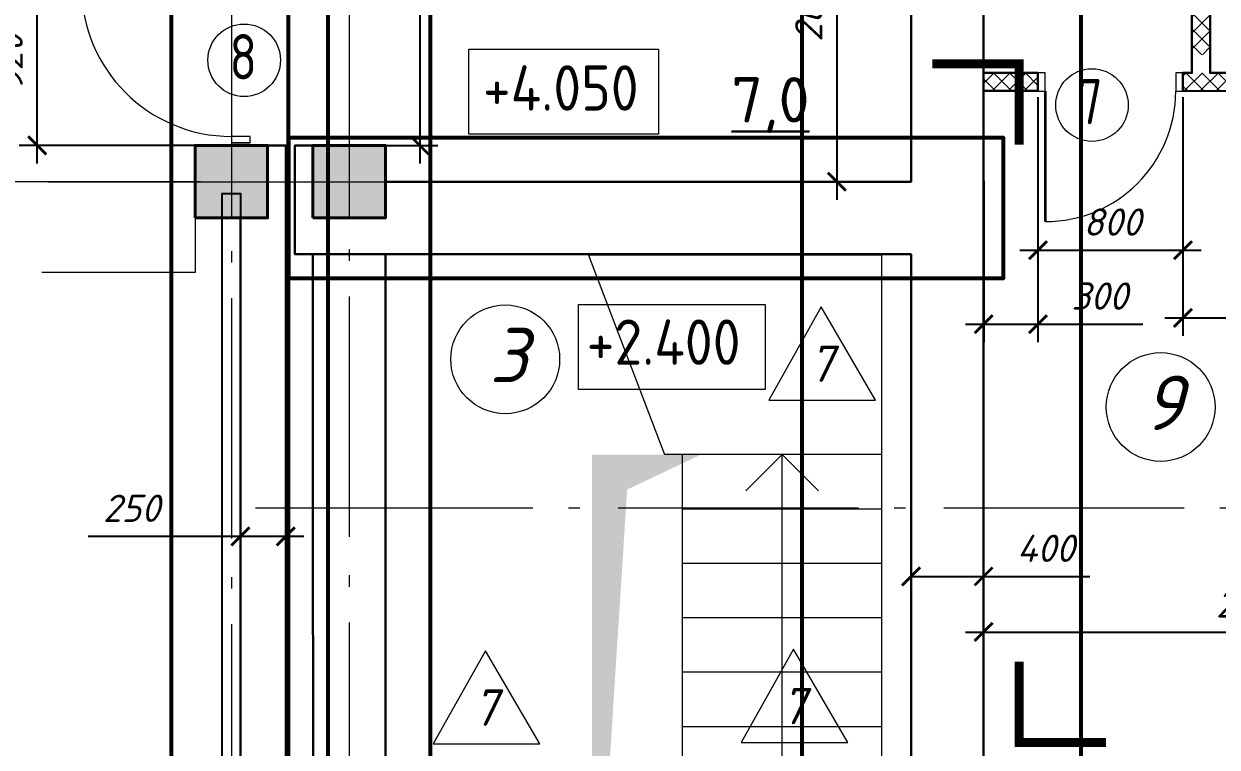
# Model space of a CAD drawing. Header units: millimetres. Extents: x -6419137 to 687965, y -598396 to 179722.
# Drawn here: x 205274 to 211858, y 16268 to 20255 of the extents above; entities that cross this region are included whole.
import ezdxf
from ezdxf.enums import TextEntityAlignment as Align

# ---------------------------------------------------------------- set-up
doc = ezdxf.new("R2010")
doc.units = ezdxf.units.MM
doc.header["$MEASUREMENT"] = 0
for name, pattern in [('Double Dashed', [1797.222233, 1325, -211.666656, 63.333344, -197.222233]), ('Штриховая', [5644.444466, 2822.222233, -2822.222233]), ('штриховаяX2', [38.1, 25.4, -12.7])]:
    doc.linetypes.add(name, pattern=pattern)
for name, color, linetype, lineweight in [('Двери ArchiCAD', 7, 'Continuous', 0), ('Двери ArchiCAD_Ном._пера__96', 7, 'Continuous', 5), ('Двери ArchiCAD_Ном._пера__97', 7, 'Continuous', 30), ('Двери ArchiCAD_Ном._пера__98', 7, 'Continuous', 35), ('Двери ArchiCAD_Ном._пера__99', 7, 'Continuous', 40), ('колонны_Ном._пера__94', 252, 'Continuous', 5), ('колонны_Ном._пера__99', 7, 'Continuous', 40), ('лестницы_Ном._пера__96', 7, 'Continuous', 13), ('марки окон дверей', 7, 'Continuous', 0), ('марки окон дверей_Ном._пера__96', 7, 'Continuous', 5), ('оси_Ном._пера__96', 7, 'Continuous', 5), ('площади_Ном._пера__96', 7, 'Continuous', 13), ('разрезы_Ном._пера__100', 7, 'Continuous', 50), ('текст_Ном._пера__96', 7, 'Continuous', 5), ('чертеж_Ном._пера__91', 250, 'Continuous', 5), ('штриховка_Ном._пера__95', 251, 'Continuous', 5), ('экспликац проемов_Ном._пера__1', 7, 'Continuous', 5), ('экспликац проемов_Ном._пера__97', 7, 'Continuous', 5), ('№ помещений_Ном._пера__96', 7, 'Continuous', 13)]:
    doc.layers.add(name, color=color, linetype=linetype, lineweight=lineweight)
for name, color, linetype in [('колонны', 7, 'Continuous'), ('оси', 7, 'Continuous'), ('размеры', 7, 'Continuous'), ('размеры внутр', 7, 'Continuous'), ('стены внутр', 7, 'Continuous'), ('стены наруж', 7, 'Continuous'), ('текст', 7, 'Continuous'), ('чертеж', 7, 'Continuous'), ('№ помещений', 7, 'Continuous')]:
    doc.layers.add(name, color=color, linetype=linetype)
doc.layers.add('Конструкции', color=7, linetype='Continuous', lineweight=5, true_color=0x0000e6)
doc.styles.get("Standard").update_dxf_attribs({"font": 'isocpeui.ttf'})
doc.styles.add('СГЕНЕРИР_СТИЛЬ_1', font='gost_2_304-81_type.ttf')
doc.styles.add('СГЕНЕРИР_СТИЛЬ_2', font='gost_2_304-81_type.ttf')
doc.styles.add('СГЕНЕРИР_СТИЛЬ_3', font='CS_Gost2304.shx')
doc.styles.add('СГЕНЕРИР_СТИЛЬ_5', font='CS_Gost2304.shx')
doc.styles.add('СГЕНЕРИР_СТИЛЬ_9', font='isocp.shx')
doc.dimstyles.get("Standard").update_dxf_attribs({"dimtxt": 150, "dimasz": 100, "dimexe": 100, "dimexo": 100, "dimgap": 80, "dimtad": 1, "dimtoh": 1, "dimdec": 0, "dimzin": 0, "dimdsep": 46, "dimtxsty": 'Standard', "dimblk": 'ARCHTICK', "dimblk2": 'ARCHTICK', "dimcen": 0.09, "dimdle": 100, "dimadec": 0, "dimazin": 0, "dimtfac": 1, "dimtdec": 0, "dimtofl": 0, "dimtmove": 0, "dimatfit": 3, "dimfxl": 1, "dimtolj": 1, "dimtzin": 0, "dimarcsym": 0})

# ---------------------------------------------------------------- blocks, each defined once
blk = doc.blocks.new('_ArchTick')
at = {"color": 0, "linetype": 'ByBlock', "const_width": 0.15}
blk.add_lwpolyline([(-0.5, -0.5), (0.5, 0.5)], dxfattribs=at)
blk = doc.blocks.new('*D373')
at = {"layer": 'Defpoints', "color": 0, "transparency": 16777216}
for p in [(206868.9, 21585.1), (207151.2, 19585.1), (207458.4, 19585.1)]:
    blk.add_point(p, dxfattribs=at)
at = {"layer": 'размеры', "color": 0, "lineweight": -2, "transparency": 16777216}
for p, q in [((207458.4, 21685.1), (207458.4, 19485.1)), ((206968.9, 21585.1), (207558.4, 21585.1)), ((207251.2, 19585.1), (207558.4, 19585.1))]:
    blk.add_line(p, q, dxfattribs=at)
at = {"layer": 'размеры', "color": 0, "lineweight": -2, "transparency": 16777216, "xscale": 100, "yscale": 100, "zscale": 100}
for p, rotation in [((207458.4, 21585.1), 90), ((207458.4, 19585.1), 270)]:
    blk.add_blockref('_ArchTick', p, dxfattribs=dict(at, rotation=rotation))
at = {"layer": 'размеры', "color": 0, "transparency": 16777216, "insert": (207303.4, 20585.1), "char_height": 150, "attachment_point": 5, "rotation": 90}
blk.add_mtext('\\A1;2000', dxfattribs=at)
blk = doc.blocks.new('л 4050h')
blk.add_circle((550, 300), 92.597)
at = {"layer": 'лестницы_Ном._пера__96', "linetype": 'Continuous'}
for p, q in [((0, 300), (0, 5900)), ((0, 5900), (1619.151, 5900)), ((1619.151, 5900), (1200.203, 4800)), ((0, 4800), (1100, 4800)), ((550, 4800), (350, 4600)), ((550, 392.597), (550, 4800)), ((550, 4800), (750, 4600)), ((1100, 300), (1100, 4800)), ((1100, 4800), (1200.203, 4800)), ((0, 4500), (1100, 4500)), ((0, 4200), (1100, 4200)), ((0, 3900), (1100, 3900)), ((0, 3600), (1100, 3600)), ((0, 3300), (1100, 3300)), ((0, 3000), (1100, 3000)), ((0, 2700), (1100, 2700)), ((0, 2400), (1100, 2400)), ((0, 2100), (1100, 2100)), ((0, 1800), (1100, 1800)), ((0, 1500), (1100, 1500)), ((0, 1200), (1100, 1200)), ((0, 900), (1100, 900)), ((0, 600), (1100, 600)), ((0, 300), (1100, 300))]:
    blk.add_line(p, q, dxfattribs=at)
blk = doc.blocks.new('Стандартный маркер сетки_6')
at = {"layer": 'оси_Ном._пера__96', "linetype": 'Double Dashed'}
blk.add_line((900, 0), (20403.4, 0), dxfattribs=at)
at = {"layer": 'оси_Ном._пера__96', "style": 'СГЕНЕРИР_СТИЛЬ_3'}
blk.add_attdef('AC_MarkerText_1', text='', height=350, rotation=90, dxfattribs=at).set_placement((21973.1, -122.2), align=Align.BOTTOM_LEFT)
blk = doc.blocks.new('Стандартный маркер сетки_7')
at = {"layer": 'оси_Ном._пера__96', "linetype": 'Double Dashed'}
blk.add_line((900, 0), (21144.5, 0), dxfattribs=at)
at = {"layer": 'оси_Ном._пера__96', "style": 'СГЕНЕРИР_СТИЛЬ_3'}
blk.add_attdef('AC_MarkerText_1', text='', height=350, rotation=90, dxfattribs=at).set_placement((22714.2, -139.2), align=Align.BOTTOM_LEFT)
blk = doc.blocks.new('Стандартный маркер сетки_16')
at = {"layer": 'оси_Ном._пера__96', "linetype": 'Double Dashed'}
for p, q in [((900, 0), (41068.3, 0)), ((41068.3, 0), (41968.3, 0))]:
    blk.add_line(p, q, dxfattribs=at)
at = {"layer": 'оси_Ном._пера__96', "style": 'СГЕНЕРИР_СТИЛЬ_2'}
blk.add_attdef('AC_MarkerText_1', text='', height=350, rotation=180, dxfattribs=at).set_placement((-260.8, 269.7), align=Align.BOTTOM_LEFT)
blk = doc.blocks.new('Номер помещения 15_3')
at = {"layer": '№ помещений_Ном._пера__96', "linetype": 'Continuous'}
blk.add_circle((0, 0), 300, dxfattribs=at)
at = {"layer": '№ помещений_Ном._пера__96', "insert": (-87.3, 23.3), "char_height": 300, "attachment_point": 4}
blk.add_mtext('3', dxfattribs=at)
blk = doc.blocks.new('Номер помещения 15_8')
at = {"layer": '№ помещений_Ном._пера__96', "linetype": 'Continuous'}
blk.add_circle((0, 0), 300, dxfattribs=at)
at = {"layer": '№ помещений_Ном._пера__96', "insert": (-97.5, 23.3), "char_height": 300, "attachment_point": 4}
blk.add_mtext('9', dxfattribs=at)
blk = doc.blocks.new('Стандартный маркер сетки_17')
at = {"layer": 'оси_Ном._пера__96', "linetype": 'Double Dashed'}
blk.add_line((900, 0), (20403.4, 0), dxfattribs=at)
at = {"layer": 'оси_Ном._пера__96', "style": 'СГЕНЕРИР_СТИЛЬ_2'}
blk.add_attdef('AC_MarkerText_1', text='', height=350, rotation=90, dxfattribs=at).set_placement((21973.1, -122.2), align=Align.BOTTOM_LEFT)
blk = doc.blocks.new('Номер помещения 16_8')
at = {"layer": 'марки окон дверей_Ном._пера__96', "color": 1, "linetype": 'Continuous', "lineweight": 5}
blk.add_circle((0, 0), 200, dxfattribs=at)
at = {"layer": 'марки окон дверей_Ном._пера__96', "insert": (-81.2, 19.4), "char_height": 250, "attachment_point": 4, "style": 'СГЕНЕРИР_СТИЛЬ_3'}
blk.add_mtext('7', dxfattribs=at)
blk = doc.blocks.new('*D396')
at = {"layer": 'Defpoints', "color": 0, "transparency": 16777216}
for p in [(213493.9, 17205.6), (210569.2, 17089.5), (213493.9, 16902.2)]:
    blk.add_point(p, dxfattribs=at)
at = {"layer": 'размеры', "color": 0, "lineweight": -2, "transparency": 16777216}
for p, q in [((213493.9, 17105.6), (213493.9, 16802.2)), ((210569.2, 16989.5), (210569.2, 16802.2)), ((210469.2, 16902.2), (213593.9, 16902.2))]:
    blk.add_line(p, q, dxfattribs=at)
at = {"layer": 'размеры', "color": 0, "lineweight": -2, "transparency": 16777216, "xscale": 100, "yscale": 100, "zscale": 100, "rotation": 180}
blk.add_blockref('_ArchTick', (210569.2, 16902.2), dxfattribs=at)
at = {"layer": 'размеры', "color": 0, "lineweight": -2, "transparency": 16777216, "xscale": 100, "yscale": 100, "zscale": 100}
blk.add_blockref('_ArchTick', (213493.9, 16902.2), dxfattribs=at)
at = {"layer": 'размеры', "color": 0, "transparency": 16777216, "insert": (212063.9, 17057.2), "char_height": 150, "attachment_point": 5}
blk.add_mtext('\\A1;2925', dxfattribs=at)
blk = doc.blocks.new('*D418')
at = {"layer": 'Defpoints', "color": 0, "transparency": 16777216}
for p in [(210869.5, 19798), (210569.9, 19489.4), (210869.5, 18599.4)]:
    blk.add_point(p, dxfattribs=at)
at = {"layer": 'размеры', "color": 0, "lineweight": -2, "transparency": 16777216}
for p, q in [((210869.5, 19698), (210869.5, 18499.4)), ((210569.9, 19389.4), (210569.9, 18499.4)), ((210469.9, 18599.4), (210869.5, 18599.4)), ((210869.5, 18599.4), (211448.1, 18599.4))]:
    blk.add_line(p, q, dxfattribs=at)
at = {"layer": 'размеры', "color": 0, "lineweight": -2, "transparency": 16777216, "xscale": 100, "yscale": 100, "zscale": 100, "rotation": 180}
blk.add_blockref('_ArchTick', (210569.9, 18599.4), dxfattribs=at)
at = {"layer": 'размеры', "color": 0, "lineweight": -2, "transparency": 16777216, "xscale": 100, "yscale": 100, "zscale": 100}
blk.add_blockref('_ArchTick', (210869.5, 18599.4), dxfattribs=at)
at = {"layer": 'размеры', "color": 0, "transparency": 16777216, "insert": (211208.8, 18754.4), "char_height": 150, "attachment_point": 5}
blk.add_mtext('\\A1;300', dxfattribs=at)
blk = doc.blocks.new('*D419')
at = {"layer": 'Defpoints', "color": 0, "transparency": 16777216}
for p in [(210869.5, 19950.8), (211669.5, 19950.8), (211669.5, 19007.5)]:
    blk.add_point(p, dxfattribs=at)
at = {"layer": 'размеры', "color": 0, "lineweight": -2, "transparency": 16777216}
for p, q in [((210869.5, 19850.8), (210869.5, 18907.5)), ((211669.5, 19850.8), (211669.5, 18907.5)), ((210769.5, 19007.5), (211769.5, 19007.5))]:
    blk.add_line(p, q, dxfattribs=at)
at = {"layer": 'размеры', "color": 0, "lineweight": -2, "transparency": 16777216, "xscale": 100, "yscale": 100, "zscale": 100, "rotation": 180}
blk.add_blockref('_ArchTick', (210869.5, 19007.5), dxfattribs=at)
at = {"layer": 'размеры', "color": 0, "lineweight": -2, "transparency": 16777216, "xscale": 100, "yscale": 100, "zscale": 100}
blk.add_blockref('_ArchTick', (211669.5, 19007.5), dxfattribs=at)
at = {"layer": 'размеры', "color": 0, "transparency": 16777216, "insert": (211278.9, 19162.5), "char_height": 150, "attachment_point": 5}
blk.add_mtext('\\A1;800', dxfattribs=at)
blk = doc.blocks.new('*D420')
at = {"layer": 'Defpoints', "color": 0, "transparency": 16777216}
for p in [(211669.5, 19950.8), (211969.5, 19950.8), (211969.5, 18634.3)]:
    blk.add_point(p, dxfattribs=at)
at = {"layer": 'размеры', "color": 0, "lineweight": -2, "transparency": 16777216}
for p, q in [((211669.5, 19850.8), (211669.5, 18534.3)), ((211969.5, 19850.8), (211969.5, 18534.3)), ((211569.5, 18634.3), (211969.5, 18634.3)), ((211969.5, 18634.3), (212548.1, 18634.3))]:
    blk.add_line(p, q, dxfattribs=at)
at = {"layer": 'размеры', "color": 0, "lineweight": -2, "transparency": 16777216, "xscale": 100, "yscale": 100, "zscale": 100, "rotation": 180}
blk.add_blockref('_ArchTick', (211669.5, 18634.3), dxfattribs=at)
at = {"layer": 'размеры', "color": 0, "lineweight": -2, "transparency": 16777216, "xscale": 100, "yscale": 100, "zscale": 100}
blk.add_blockref('_ArchTick', (211969.5, 18634.3), dxfattribs=at)
at = {"layer": 'размеры', "color": 0, "transparency": 16777216, "insert": (212308.8, 18789.3), "char_height": 150, "attachment_point": 5}
blk.add_mtext('\\A1;300', dxfattribs=at)
blk = doc.blocks.new('Стандартный маркер сетки_19')
at = {"layer": 'оси_Ном._пера__96', "linetype": 'Double Dashed'}
for q in [(0, 0), (35164, 0)]:
    blk.add_line((900, 0), q, dxfattribs=at)
at = {"layer": 'оси_Ном._пера__96', "style": 'СГЕНЕРИР_СТИЛЬ_2'}
blk.add_attdef('AC_MarkerText_1', text='', height=350, rotation=180, dxfattribs=at).set_placement((36306.2, 269.7), align=Align.BOTTOM_LEFT)
blk = doc.blocks.new('*D442')
at = {"layer": 'Defpoints', "color": 0, "transparency": 16777216}
for p in [(209717.8, 21985.1), (209759.6, 19385.1), (209989.4, 19385.1)]:
    blk.add_point(p, dxfattribs=at)
at = {"layer": 'размеры', "color": 0, "lineweight": -2, "transparency": 16777216}
for p, q in [((209759.6, 22085.1), (209759.6, 19285.1)), ((209817.8, 21985.1), (209859.6, 21985.1)), ((209889.4, 19385.1), (209659.6, 19385.1))]:
    blk.add_line(p, q, dxfattribs=at)
at = {"layer": 'размеры', "color": 0, "lineweight": -2, "transparency": 16777216, "xscale": 100, "yscale": 100, "zscale": 100}
for p, rotation in [((209759.6, 21985.1), 90), ((209759.6, 19385.1), 270)]:
    blk.add_blockref('_ArchTick', p, dxfattribs=dict(at, rotation=rotation))
at = {"layer": 'размеры', "color": 0, "transparency": 16777216, "insert": (209604.6, 20364.6), "char_height": 150, "attachment_point": 5, "rotation": 90}
blk.add_mtext('\\A1;2600', dxfattribs=at)
blk = doc.blocks.new('Колонна_15_1', base_point=(22379, 71855.7))
at = {"layer": 'колонны_Ном._пера__94', "linetype": 'Continuous'}
blk.add_hatch(color=256, dxfattribs=at).paths.add_polyline_path([(22179, 71646.7), (22579, 71646.7), (22579, 72046.7), (22179, 72046.7)])
at = {"layer": 'колонны_Ном._пера__94', "color": 253, "lineweight": 5, "true_color": 0xa3a3a3}
for points in [[(22379, 72046.7), (22379, 71646.7)], [(22179, 71846.7), (22579, 71846.7)]]:
    blk.add_lwpolyline(points, dxfattribs=at)
at = {"layer": 'колонны_Ном._пера__99', "linetype": 'Continuous', "flags": 128}
blk.add_lwpolyline([(22179, 71646.7), (22579, 71646.7), (22579, 72046.7), (22179, 72046.7)], close=True, dxfattribs=at)
blk = doc.blocks.new('Дверь 16_10')
at = {"layer": 'Двери ArchiCAD_Ном._пера__96', "linetype": 'Continuous', "lineweight": 0}
for p, q in [((-360, 0), (-400, 0)), ((-400, 0), (-400, -100)), ((-400, 0), (-400, -100)), ((-360, -100), (-360, 0)), ((400, 0), (360, 0)), ((360, 0), (360, -100)), ((400, -100), (400, 0)), ((400, 0), (400, -100)), ((-400, -100), (-360, -100)), ((360, -100), (400, -100))]:
    blk.add_line(p, q, dxfattribs=at)
blk.add_arc((360, 0), 720, 90, 180, dxfattribs=at)
at = {"layer": 'Двери ArchiCAD_Ном._пера__97', "linetype": 'Continuous', "lineweight": 0}
for p, q in [((-360, 0), (-400, 0)), ((-400, 0), (-400, -100)), ((-360, -100), (-360, 0)), ((400, 0), (360, 0)), ((360, 0), (360, -100)), ((400, -100), (400, 0)), ((-400, -100), (-360, -100)), ((360, -100), (400, -100))]:
    blk.add_line(p, q, dxfattribs=at)
blk.add_arc((360, 0), 720, 90, 180, dxfattribs=at)
at = {"layer": 'Двери ArchiCAD_Ном._пера__98', "linetype": 'Continuous'}
blk.add_line((360, 0), (360, 720), dxfattribs=at)
blk.add_line((360, 0), (360, 720), dxfattribs=at)
at = {"layer": 'Двери ArchiCAD_Ном._пера__99', "linetype": 'Continuous', "lineweight": 0}
for p, q in [((-400, 0), (-400, -100)), ((400, 0), (400, -100))]:
    blk.add_line(p, q, dxfattribs=at)
blk = doc.blocks.new('Номер помещения 16_12')
at = {"layer": 'марки окон дверей_Ном._пера__96', "color": 1, "linetype": 'Continuous'}
blk.add_circle((0, 0), 200, dxfattribs=at)
at = {"layer": 'марки окон дверей_Ном._пера__96', "insert": (-81.2, 19.4), "char_height": 250, "attachment_point": 4, "style": 'СГЕНЕРИР_СТИЛЬ_5'}
blk.add_mtext('8', dxfattribs=at)
blk = doc.blocks.new('*D510')
at = {"layer": 'Defpoints', "color": 0, "transparency": 16777216}
for p in [(205347.7, 20505.1), (206422.9, 20505.1), (206422.9, 19585.1)]:
    blk.add_point(p, dxfattribs=at)
at = {"layer": 'размеры', "color": 0, "lineweight": -2, "transparency": 16777216}
for p, q in [((205347.7, 19485.1), (205347.7, 20605.1)), ((206322.9, 20505.1), (205247.7, 20505.1)), ((206322.9, 19585.1), (205247.7, 19585.1))]:
    blk.add_line(p, q, dxfattribs=at)
at = {"layer": 'размеры', "color": 0, "lineweight": -2, "transparency": 16777216, "xscale": 100, "yscale": 100, "zscale": 100}
for p, rotation in [((205347.7, 20505.1), 90), ((205347.7, 19585.1), 270)]:
    blk.add_blockref('_ArchTick', p, dxfattribs=dict(at, rotation=rotation))
at = {"layer": 'размеры', "color": 0, "transparency": 16777216, "insert": (205192.7, 20045.1), "char_height": 150, "attachment_point": 5, "rotation": 90}
blk.add_mtext('\\A1;920', dxfattribs=at)
blk = doc.blocks.new('Дверь 16_19')
at = {"layer": 'Двери ArchiCAD_Ном._пера__97', "linetype": 'Continuous', "lineweight": 0}
for p, q in [((-460, 0), (-500, 0)), ((-500, 0), (-500, -115)), ((-460, -115), (-460, 0)), ((500, 0), (460, 0)), ((460, 0), (460, -115)), ((500, -115), (500, 0)), ((-500, -115), (-460, -115)), ((460, -115), (500, -115))]:
    blk.add_line(p, q, dxfattribs=at)
at = {"layer": 'Двери ArchiCAD_Ном._пера__97', "color": 253, "linetype": 'Continuous', "lineweight": 0, "true_color": 0x9c9c9c}
for p, q in [((-460, 0), (-500, 0)), ((-500, 0), (-500, -115)), ((-460, -115), (-460, 0)), ((500, 0), (460, 0)), ((460, 0), (460, -115)), ((500, -115), (500, 0)), ((-500, -115), (-460, -115)), ((460, -115), (500, -115))]:
    blk.add_line(p, q, dxfattribs=at)
at = {"layer": 'Двери ArchiCAD_Ном._пера__97', "linetype": 'Continuous', "lineweight": 0}
blk.add_arc((460, 0), 920, 90, 180, dxfattribs=at)
at = {"layer": 'Двери ArchiCAD_Ном._пера__97', "color": 253, "linetype": 'Continuous', "lineweight": 0, "true_color": 0x9c9c9c}
blk.add_arc((460, 0), 920, 90, 180, dxfattribs=at)
at = {"layer": 'Двери ArchiCAD_Ном._пера__98', "linetype": 'Continuous'}
blk.add_line((460, 0), (460, 920), dxfattribs=at)
at = {"layer": 'Двери ArchiCAD_Ном._пера__98', "color": 253, "linetype": 'Continuous', "true_color": 0x9c9c9c}
blk.add_line((460, 0), (460, 920), dxfattribs=at)
at = {"layer": 'Двери ArchiCAD_Ном._пера__99', "linetype": 'Continuous', "lineweight": 0}
for p, q in [((-500, -115), (-500, 0)), ((500, -115), (500, 0))]:
    blk.add_line(p, q, dxfattribs=at)
at = {"layer": 'Двери ArchiCAD_Ном._пера__99', "color": 253, "linetype": 'Continuous', "lineweight": 0, "true_color": 0x9c9c9c}
for p, q in [((-500, -115), (-500, 0)), ((500, -115), (500, 0))]:
    blk.add_line(p, q, dxfattribs=at)
blk = doc.blocks.new('Связ001')
at = {"layer": 'чертеж', "color": 83, "linetype": 'Continuous', "true_color": 0x7dc93b}
blk.add_line((150, 0), (1209.2, 0), dxfattribs=at)
blk.add_lwpolyline([(150, 100), (5983, 100), (5983, 0), (150, 0), (150, 100)], dxfattribs=at)
blk = doc.blocks.new('*D544')
at = {"layer": 'Defpoints', "color": 0, "transparency": 16777216}
for p in [(210168.9, 17585.1), (210168.9, 17208.8), (210569.2, 16902.2)]:
    blk.add_point(p, dxfattribs=at)
at = {"layer": 'размеры', "color": 0, "lineweight": -2, "transparency": 16777216}
for p, q in [((210168.9, 17485.1), (210168.9, 17108.8)), ((210569.2, 17002.2), (210569.2, 17308.8)), ((210168.9, 17208.8), (210669.2, 17208.8)), ((210569.2, 17208.8), (211155.2, 17208.8))]:
    blk.add_line(p, q, dxfattribs=at)
at = {"layer": 'размеры', "color": 0, "lineweight": -2, "transparency": 16777216, "xscale": 100, "yscale": 100, "zscale": 100, "rotation": 180}
blk.add_blockref('_ArchTick', (210168.9, 17208.8), dxfattribs=at)
at = {"layer": 'размеры', "color": 0, "lineweight": -2, "transparency": 16777216, "xscale": 100, "yscale": 100, "zscale": 100}
blk.add_blockref('_ArchTick', (210569.2, 17208.8), dxfattribs=at)
at = {"layer": 'размеры', "color": 0, "transparency": 16777216, "insert": (210912.2, 17363.8), "char_height": 150, "attachment_point": 5}
blk.add_mtext('\\A1;400', dxfattribs=at)
blk = doc.blocks.new('*D547')
at = {"layer": 'Defpoints', "color": 0, "transparency": 16777216}
for p in [(206469.2, 17880.5), (206719.2, 17880.5), (206469.2, 17429.4)]:
    blk.add_point(p, dxfattribs=at)
at = {"layer": 'размеры', "color": 0, "lineweight": -2, "transparency": 16777216}
for p, q in [((206469.2, 17780.5), (206469.2, 17329.4)), ((206719.2, 17780.5), (206719.2, 17329.4)), ((206469.2, 17429.4), (205627.8, 17429.4)), ((206819.2, 17429.4), (206469.2, 17429.4))]:
    blk.add_line(p, q, dxfattribs=at)
at = {"layer": 'размеры', "color": 0, "lineweight": -2, "transparency": 16777216, "xscale": 100, "yscale": 100, "zscale": 100, "rotation": 180}
blk.add_blockref('_ArchTick', (206469.2, 17429.4), dxfattribs=at)
at = {"layer": 'размеры', "color": 0, "lineweight": -2, "transparency": 16777216, "xscale": 100, "yscale": 100, "zscale": 100}
blk.add_blockref('_ArchTick', (206719.2, 17429.4), dxfattribs=at)
at = {"layer": 'размеры', "color": 0, "transparency": 16777216, "insert": (205867.1, 17584.4), "char_height": 150, "attachment_point": 5}
blk.add_mtext('\\A1;250', dxfattribs=at)
blk = doc.blocks.new('A$C28FD1EF7')
at = {"layer": 'разрезы_Ном._пера__100', "linetype": 'Continuous', "const_width": 50}
for points in [[(-10859.5, 1924), (-10859.5, 2369.3), (-11338.7, 2369.3)], [(-10859.5, -927.3), (-10859.5, -1372.6), (-10380.4, -1372.6)]]:
    blk.add_lwpolyline(points, dxfattribs=at)

msp = doc.modelspace()

# ---------------------------------------------------------------- hatches: boundary and pattern name
at = {"layer": 'размеры внутр', "true_color": 0xd3d2db}
h = msp.add_hatch(color=254, dxfattribs=at)
h.dxf.hatch_style = 1
h.paths.add_polyline_path([(209009.2, 17880.1), (208409.2, 17880.1), (208409, 14675.5), (208409, 14675), (208602.7, 17687.6)])
at = {"layer": 'штриховка_Ном._пера__95', "lineweight": 5}
h = msp.add_hatch(dxfattribs=at)
h.set_pattern_fill('ANSI37', color=14, scale=500, angle=90)
h.set_pattern_definition([(135, (391070.37, 86595.46), (-44.194174, -44.194174), []), (225, (391070.37, 86595.46), (44.194174, -44.194174), [])])
h.paths.add_polyline_path([(211719.2, 21984.3), (211719.2, 20085.1), (211819.2, 20085.1), (211819.2, 21984.3)])
h = msp.add_hatch(dxfattribs=at)
h.set_pattern_fill('ANSI37', color=14, scale=500, angle=90)
h.set_pattern_definition([(135, (391070.37, 86495.46), (-44.194174, -44.194174), []), (225, (391070.37, 86495.46), (44.194174, -44.194174), [])])
h.paths.add_polyline_path([(210869.5, 19985.1), (210569.1, 19985.1), (210569.1, 19885.1), (210869.5, 19885.1)])
h.paths.add_polyline_path([(211969.9, 19985.1), (211669.5, 19985.1), (211669.5, 19885.1), (211969.9, 19885.1)])
h.paths.add_polyline_path([(213493.9, 19985.1), (212769.9, 19985.1), (212769.9, 19885.1), (213493.9, 19885.1)])

# ---------------------------------------------------------------- linework, layer by layer
at = {"layer": 'Defpoints', "color": 8, "linetype": 'штриховаяX2', "lineweight": 5, "ltscale": 5, "true_color": 0x737373, "const_width": 0.5}
msp.add_lwpolyline([(194618.9, 19585.1), (206218.9, 19585.1), (206218.9, 19185.1), (194618.9, 19185.1)], close=True, dxfattribs=at)
at = {"layer": 'Defpoints', "color": 4, "linetype": 'Штриховая', "lineweight": 5, "ltscale": 0.3}
msp.add_lwpolyline([(176619.3, 19385.1), (206218.9, 19385.1), (206218.9, 18884.9), (176619.3, 18884.9)], close=True, dxfattribs=at)
at = {"layer": 'стены внутр', "color": 14, "lineweight": 30}
msp.add_lwpolyline([(211719.2, 21985.1), (211719.2, 19985.1), (211669.5, 19984.7), (211669.5, 19884.7), (211969.9, 19885.1), (211969.9, 19985.1), (211819.2, 19985.1), (211819.2, 21985.1)], dxfattribs=at)
msp.add_lwpolyline([(210869.5, 19984.7), (210569.1, 19985.1), (210569.1, 19885.1), (210869.5, 19885.1)], close=True, dxfattribs=at)
at = {"layer": 'стены наруж', "lineweight": 30}
for points in [[(210168.9, 21705.1), (210168.9, 19385.1), (207268.9, 19385.1)], [(210568.9, 21585.1), (210568.9, 15985.1), (210368.9, 15985.1)], [(206470.7, 19585.1), (206470.7, 19585.1), (206719.1, 19585.1), (206719.2, 14705.1), (206469.2, 14705.1), (206469.2, 19185.1)], [(207068.9, 19585.1), (207069.2, 19585.1), (206769.2, 19585.1), (206769.2, 18985.1), (210168.9, 18985.1), (210168.9, 15185.1), (210768.9, 15185.1), (210768.9, 15585.1), (210488.9, 15585.1), (210368.9, 15585.1)]]:
    msp.add_lwpolyline(points, dxfattribs=at)
msp.add_lwpolyline([(206868.9, 18985.1), (207268.9, 18985.1), (207269.2, 14785.1), (206869.2, 14785.1)], close=True, dxfattribs=at)
at = {"layer": 'текст_Ном._пера__96', "linetype": 'Continuous', "lineweight": 0, "flags": 128}
for points in [[(207729.8, 20115), (208774.8, 20115), (208774.8, 19646.8), (207729.8, 19646.8)], [(208333.7, 18707), (209365, 18707), (209365, 18238.9), (208333.7, 18238.9)]]:
    msp.add_lwpolyline(points, close=True, dxfattribs=at)
at = {"layer": 'чертеж_Ном._пера__91', "color": 1, "lineweight": 53}
for points in [[(206089.1, 22834.1), (206951.1, 22834.1), (206951.1, 6125.4), (206089.1, 6125.4)], [(209569.2, 22735), (211105.6, 22735), (211105.6, 14805.9), (209569.2, 14805.9)], [(206733.5, 21602.4), (207514.8, 21602.4), (207514.8, 13136.3), (206733.5, 13136.3)], [(206733.5, 18852.3), (210678.4, 18852.3), (210678.4, 19625.9), (206733.5, 19625.9)]]:
    msp.add_lwpolyline(points, close=True, dxfattribs=at)
at = {"layer": 'экспликац проемов_Ном._пера__97', "linetype": 'Continuous', "lineweight": 0}
for points in [[(209973.8, 18181), (209673.8, 18694.3), (209385, 18181), (209973.8, 18181)], [(208120.9, 16285.5), (207820.9, 16798.8), (207532.1, 16285.5), (208120.9, 16285.5)], [(209820.8, 16293.6), (209520.8, 16806.9), (209232.1, 16293.6), (209820.8, 16293.6)]]:
    msp.add_lwpolyline(points, dxfattribs=at)

# ---------------------------------------------------------------- block references
at = {"layer": 'Двери ArchiCAD', "color": 44, "linetype": 'Continuous', "lineweight": 0, "xscale": 0.9, "yscale": 0.9, "zscale": 900, "rotation": 89.99999999999993}
msp.add_blockref('Дверь 16_19', (206419.2, 20048.5), dxfattribs=at)
at = {"layer": 'Двери ArchiCAD', "color": 253, "linetype": 'Continuous', "true_color": 0x9c9c9c, "zscale": 1000, "rotation": 180}
msp.add_blockref('Дверь 16_10', (211269.5, 19884.7), dxfattribs=at)
at = {"layer": 'колонны'}
for p in [(206418.9, 19394), (207068.9, 19394)]:
    msp.add_blockref('Колонна_15_1', p, dxfattribs=at)
at = {"layer": 'Конструкции', "linetype": 'Continuous', "lineweight": 5, "xscale": 0.9584354169361498, "zscale": 1000, "rotation": 90}
msp.add_blockref('Связ001', (206468.9, 13585.1), dxfattribs=at)
at = {"layer": 'лестницы_Ном._пера__96', "linetype": 'Continuous', "lineweight": 0, "xscale": -1, "zscale": 1000}
msp.add_blockref('л 4050h', (210008.2, 13080.1), dxfattribs=at)
at = {"layer": 'марки окон дверей', "color": 102, "linetype": 'Continuous', "lineweight": 5, "zscale": 1000}
msp.add_blockref('Номер помещения 16_12', (206489.4, 20054.4), dxfattribs=at)
at = {"layer": 'марки окон дверей', "color": 102, "linetype": 'Continuous', "lineweight": 15, "zscale": 1000}
msp.add_blockref('Номер помещения 16_8', (211167.3, 19807.5), dxfattribs=at)
at = {"layer": 'оси', "color": 251, "linetype": 'Continuous', "lineweight": 13, "zscale": 1000}
for name, p, rotation in [('Стандартный маркер сетки_7', (210569.2, 23977.7), 270), ('Стандартный маркер сетки_17', (207069.2, 23246.2), 270), ('Стандартный маркер сетки_6', (206419.2, 23236.5), 270), ('Стандартный маркер сетки_16', (248520.2, 17585.1), 180)]:
    msp.add_blockref(name, p, dxfattribs=dict(at, rotation=rotation))
at = {"layer": 'оси', "color": 251, "linetype": 'Continuous', "lineweight": 5, "zscale": 1000, "rotation": 180}
msp.add_blockref('Стандартный маркер сетки_19', (207149.3, 19385.1), dxfattribs=at)
at = {"layer": 'разрезы_Ном._пера__100'}
msp.add_blockref('A$C28FD1EF7', (221624.4, 17666), dxfattribs=at)
at = {"layer": '№ помещений', "color": 102, "linetype": 'Continuous', "lineweight": 15, "zscale": 1000}
for name, p in [('Номер помещения 15_3', (207930, 18405.7)), ('Номер помещения 15_8', (211546.4, 18142.8))]:
    msp.add_blockref(name, p, dxfattribs=at)

# ---------------------------------------------------------------- texts
at = {"layer": 'площади_Ном._пера__96', "lineweight": 30, "insert": (209177.5, 19653.3), "char_height": 250, "attachment_point": 7, "style": 'СГЕНЕРИР_СТИЛЬ_1'}
msp.add_mtext('{\\fISOCPEUR|b0|i0|c204|p34;\\L7,0\\l }', dxfattribs=at)
at = {"layer": 'текст', "linetype": 'Continuous', "lineweight": 9, "char_height": 250, "attachment_point": 7, "style": 'СГЕНЕРИР_СТИЛЬ_9'}
for s, insert in [('+4.050', (207807, 19776.8)), ('+2.400', (208379.6, 18375.4))]:
    msp.add_mtext(s, dxfattribs=dict(at, insert=insert))
at = {"layer": 'экспликац проемов_Ном._пера__1', "color": 32, "linetype": 'Continuous', "true_color": 0xe07000, "char_height": 200, "attachment_point": 5}
for insert in [(209673.8, 18381.5), (209520.8, 16494.1), (207820.9, 16486)]:
    msp.add_mtext('{\\W0.950000x;7}', dxfattribs=dict(at, insert=insert))

# ---------------------------------------------------------------- dimensions: what is measured, and where the dimension line sits
at = {"layer": 'размеры'}
dim = msp.add_linear_dim(base=(209759.6, 19385.1), p1=(209717.8, 21985.1), p2=(209989.4, 19385.1), angle=90, dimstyle='Standard', dxfattribs=at)
dim.commit()
dim.dimension.update_dxf_attribs({"geometry": '*D442', "text_midpoint": (209759.6, 20364.6), "dimtype": 160})
for base, p1, p2, picture, middle in [((207458.4, 19585.1), (206868.9, 21585.1), (207151.2, 19585.1), '*D373', (207303.4, 20585.1)), ((205347.7, 20505.1), (206422.9, 19585.1), (206422.9, 20505.1), '*D510', (205192.7, 20045.1))]:
    dim = msp.add_linear_dim(base=base, p1=p1, p2=p2, angle=90, dimstyle='Standard', dxfattribs=at)
    dim.commit()
    dim.dimension.update_dxf_attribs({"geometry": picture, "text_midpoint": middle})
for base, p1, p2, picture, middle in [((211669.5, 19007.5), (210869.5, 19950.8), (211669.5, 19950.8), '*D419', (211278.9, 19007.5)), ((211969.5, 18634.3), (211669.5, 19950.8), (211969.5, 19950.8), '*D420', (212308.8, 18634.3)), ((210869.5, 18599.4), (210569.9, 19489.4), (210869.5, 19798), '*D418', (211208.8, 18599.4)), ((206469.2, 17429.4), (206719.2, 17880.5), (206469.2, 17880.5), '*D547', (205867.1, 17429.4)), ((210168.9, 17208.8), (210569.2, 16902.2), (210168.9, 17585.1), '*D544', (210912.2, 17208.8)), ((213493.9, 16902.2), (210569.2, 17089.5), (213493.9, 17205.6), '*D396', (212063.9, 16902.2))]:
    dim = msp.add_linear_dim(base=base, p1=p1, p2=p2, dimstyle='Standard', dxfattribs=at)
    dim.commit()
    dim.dimension.update_dxf_attribs({"geometry": picture, "text_midpoint": middle, "dimtype": 160})

doc.saveas('drawing.dxf')
